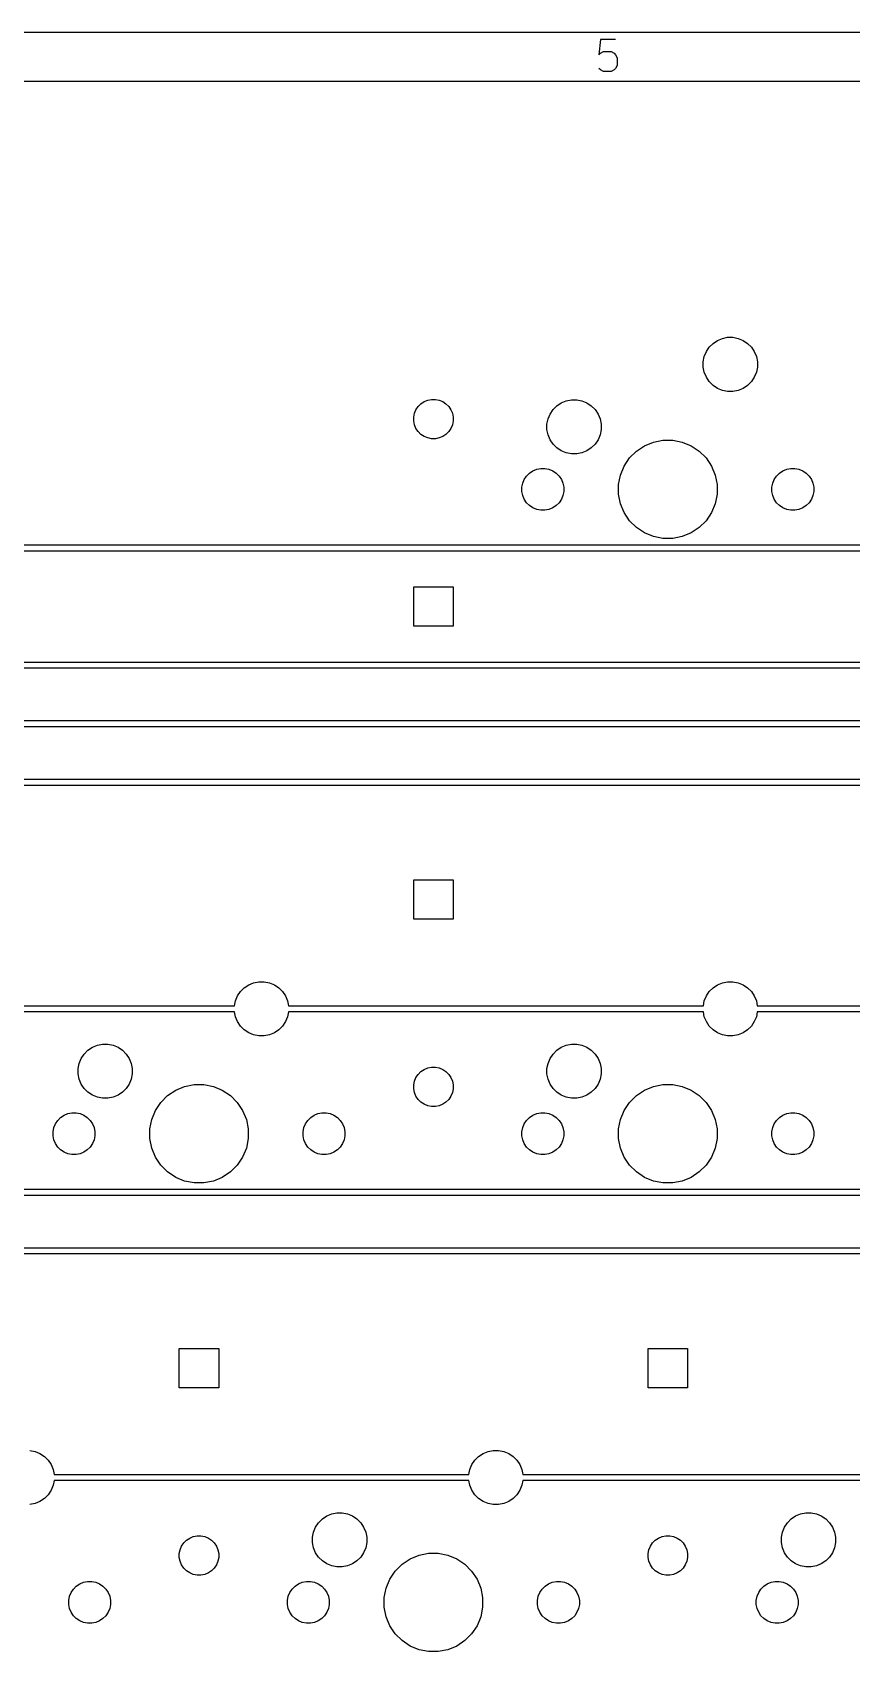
# Model space of a CAD drawing. Extents: x 0.4 to 33.6, y -21.6 to -0.4.
# Drawn here: x 8.358 to 9.669, y -2.985 to -0.394 of the extents above; entities that cross this region are included whole.
import ezdxf

# ---------------------------------------------------------------- set-up
doc = ezdxf.new("R2010")
doc.units = 0
doc.header["$MEASUREMENT"] = 0
doc.layers.add('BLACK', color=7, linetype='CONTINUOUS')

msp = doc.modelspace()

# ---------------------------------------------------------------- linework, layer by layer
at = {"layer": 'BLACK', "linetype": 'CONTINUOUS'}
for p, q in [((33.6063, -0.393701), (0.393701, -0.393701)), ((9.26711, -0.405043), (9.26467, -0.429415)), ((9.29148, -0.405043), (9.26711, -0.405043)), ((9.26467, -0.429415), (9.26711, -0.426978)), ((9.26711, -0.426978), (9.27198, -0.424541)), ((9.27198, -0.424541), (9.28417, -0.424541)), ((9.28417, -0.424541), (9.28904, -0.426978)), ((9.28904, -0.426978), (9.29148, -0.429415)), ((9.29148, -0.429415), (9.29392, -0.434289)), ((9.29392, -0.434289), (9.29392, -0.446475)), ((9.26711, -0.453787), (9.26467, -0.45135)), ((9.27198, -0.456224), (9.26711, -0.453787)), ((9.28417, -0.456224), (9.27198, -0.456224)), ((9.28904, -0.453787), (9.28417, -0.456224)), ((9.29148, -0.45135), (9.28904, -0.453787)), ((9.29392, -0.446475), (9.29148, -0.45135)), ((33.5276, -0.472441), (0.472441, -0.472441)), ((9.43336, -0.912368), (9.43662, -0.904486)), ((9.43662, -0.904486), (9.44136, -0.897393)), ((9.44136, -0.897393), (9.44739, -0.891361)), ((9.44739, -0.891361), (9.45449, -0.886622)), ((9.45449, -0.886622), (9.46237, -0.883357)), ((9.46237, -0.883357), (9.47073, -0.881693)), ((9.47073, -0.881693), (9.47927, -0.881693)), ((9.47927, -0.881693), (9.48763, -0.883357)), ((9.48763, -0.883357), (9.49551, -0.886622)), ((9.49551, -0.886622), (9.50261, -0.891361)), ((9.50261, -0.891361), (9.50864, -0.897393)), ((9.50864, -0.897393), (9.51338, -0.904486)), ((9.51338, -0.904486), (9.51664, -0.912368)), ((9.43169, -0.920735), (9.43336, -0.912368)), ((9.43169, -0.929265), (9.43169, -0.920735)), ((9.43336, -0.937632), (9.43169, -0.929265)), ((9.51664, -0.912368), (9.51831, -0.920735)), ((9.51831, -0.929265), (9.51664, -0.937632)), ((9.51831, -0.920735), (9.51831, -0.929265)), ((9.43662, -0.945514), (9.43336, -0.937632)), ((9.44136, -0.952607), (9.43662, -0.945514)), ((9.44739, -0.958639), (9.44136, -0.952607)), ((9.45449, -0.963378), (9.44739, -0.958639)), ((9.50261, -0.958639), (9.49551, -0.963378)), ((9.50864, -0.952607), (9.50261, -0.958639)), ((9.51338, -0.945514), (9.50864, -0.952607)), ((9.51664, -0.937632), (9.51338, -0.945514)), ((8.97992, -0.988035), (8.98508, -0.984589)), ((8.98508, -0.984589), (8.99081, -0.982214)), ((8.99081, -0.982214), (8.9969, -0.981004)), ((8.9969, -0.981004), (9.0031, -0.981004)), ((9.0031, -0.981004), (9.00919, -0.982214)), ((9.00919, -0.982214), (9.01492, -0.984589)), ((9.01492, -0.984589), (9.02008, -0.988035)), ((9.20449, -0.986622), (9.21237, -0.983357)), ((9.21237, -0.983357), (9.22073, -0.981693)), ((9.22073, -0.981693), (9.22927, -0.981693)), ((9.22927, -0.981693), (9.23763, -0.983357)), ((9.23763, -0.983357), (9.24551, -0.986622)), ((9.46237, -0.966643), (9.45449, -0.963378)), ((9.47073, -0.968307), (9.46237, -0.966643)), ((9.47927, -0.968307), (9.47073, -0.968307)), ((9.48763, -0.966643), (9.47927, -0.968307)), ((9.49551, -0.963378), (9.48763, -0.966643)), ((8.9685, -1.0094), (8.96971, -1.00331)), ((8.9685, -1.0156), (8.9685, -1.0094)), ((8.96971, -1.00331), (8.97209, -0.997581)), ((8.97209, -0.997581), (8.97554, -0.992422)), ((8.97554, -0.992422), (8.97992, -0.988035)), ((9.02008, -0.988035), (9.02446, -0.992422)), ((9.02446, -0.992422), (9.02791, -0.997581)), ((9.02791, -0.997581), (9.03029, -1.00331)), ((9.03029, -1.00331), (9.0315, -1.0094)), ((9.0315, -1.0094), (9.0315, -1.0156)), ((9.18336, -1.01237), (9.18662, -1.00449)), ((9.18662, -1.00449), (9.19136, -0.997393)), ((9.19136, -0.997393), (9.19739, -0.991361)), ((9.19739, -0.991361), (9.20449, -0.986622)), ((9.24551, -0.986622), (9.25261, -0.991361)), ((9.25261, -0.991361), (9.25864, -0.997393)), ((9.25864, -0.997393), (9.26338, -1.00449)), ((9.26338, -1.00449), (9.26664, -1.01237)), ((8.96971, -1.02169), (8.9685, -1.0156)), ((8.97209, -1.02742), (8.96971, -1.02169)), ((8.97554, -1.03258), (8.97209, -1.02742)), ((8.97992, -1.03696), (8.97554, -1.03258)), ((9.02446, -1.03258), (9.02008, -1.03696)), ((9.02791, -1.02742), (9.02446, -1.03258)), ((9.03029, -1.02169), (9.02791, -1.02742)), ((9.0315, -1.0156), (9.03029, -1.02169)), ((9.18169, -1.02073), (9.18336, -1.01237)), ((9.18169, -1.02927), (9.18169, -1.02073)), ((9.18336, -1.03763), (9.18169, -1.02927)), ((9.26664, -1.01237), (9.26831, -1.02073)), ((9.26831, -1.02927), (9.26664, -1.03763)), ((9.26831, -1.02073), (9.26831, -1.02927)), ((8.98508, -1.04041), (8.97992, -1.03696)), ((8.99081, -1.04279), (8.98508, -1.04041)), ((8.9969, -1.044), (8.99081, -1.04279)), ((9.0031, -1.044), (8.9969, -1.044)), ((9.00919, -1.04279), (9.0031, -1.044)), ((9.01492, -1.04041), (9.00919, -1.04279)), ((9.02008, -1.03696), (9.01492, -1.04041)), ((9.18662, -1.04551), (9.18336, -1.03763)), ((9.19136, -1.05261), (9.18662, -1.04551)), ((9.19739, -1.05864), (9.19136, -1.05261)), ((9.20449, -1.06338), (9.19739, -1.05864)), ((9.25261, -1.05864), (9.24551, -1.06338)), ((9.25864, -1.05261), (9.25261, -1.05864)), ((9.26338, -1.04551), (9.25864, -1.05261)), ((9.26664, -1.03763), (9.26338, -1.04551)), ((9.32481, -1.06384), (9.3377, -1.05522)), ((9.3377, -1.05522), (9.35203, -1.04929)), ((9.35203, -1.04929), (9.36724, -1.04626)), ((9.36724, -1.04626), (9.38276, -1.04626)), ((9.38276, -1.04626), (9.39797, -1.04929)), ((9.39797, -1.04929), (9.4123, -1.05522)), ((9.4123, -1.05522), (9.42519, -1.06384)), ((9.21237, -1.06664), (9.20449, -1.06338)), ((9.22073, -1.06831), (9.21237, -1.06664)), ((9.22927, -1.06831), (9.22073, -1.06831)), ((9.23763, -1.06664), (9.22927, -1.06831)), ((9.24551, -1.06338), (9.23763, -1.06664)), ((9.29929, -1.10203), (9.30522, -1.0877)), ((9.30522, -1.0877), (9.31384, -1.07481)), ((9.31384, -1.07481), (9.32481, -1.06384)), ((9.42519, -1.06384), (9.43616, -1.07481)), ((9.43616, -1.07481), (9.44478, -1.0877)), ((9.44478, -1.0877), (9.45071, -1.10203)), ((9.14282, -1.11524), (9.14534, -1.10915)), ((9.14534, -1.10915), (9.14901, -1.10367)), ((9.14901, -1.10367), (9.15367, -1.09901)), ((9.15367, -1.09901), (9.15915, -1.09534)), ((9.15915, -1.09534), (9.16524, -1.09282)), ((9.16524, -1.09282), (9.1717, -1.09154)), ((9.1717, -1.09154), (9.1783, -1.09154)), ((9.1783, -1.09154), (9.18476, -1.09282)), ((9.18476, -1.09282), (9.19085, -1.09534)), ((9.19085, -1.09534), (9.19633, -1.09901)), ((9.19633, -1.09901), (9.20099, -1.10367)), ((9.20099, -1.10367), (9.20466, -1.10915)), ((9.20466, -1.10915), (9.20718, -1.11524)), ((9.29626, -1.11724), (9.29929, -1.10203)), ((9.45071, -1.10203), (9.45374, -1.11724)), ((9.54282, -1.11524), (9.54534, -1.10915)), ((9.54534, -1.10915), (9.54901, -1.10367)), ((9.54901, -1.10367), (9.55367, -1.09901)), ((9.55367, -1.09901), (9.55915, -1.09534)), ((9.55915, -1.09534), (9.56524, -1.09282)), ((9.56524, -1.09282), (9.5717, -1.09154)), ((9.5717, -1.09154), (9.5783, -1.09154)), ((9.5783, -1.09154), (9.58476, -1.09282)), ((9.58476, -1.09282), (9.59085, -1.09534)), ((9.59085, -1.09534), (9.59633, -1.09901)), ((9.59633, -1.09901), (9.60099, -1.10367)), ((9.60099, -1.10367), (9.60466, -1.10915)), ((9.60466, -1.10915), (9.60718, -1.11524)), ((9.14154, -1.1217), (9.14282, -1.11524)), ((9.14154, -1.1283), (9.14154, -1.1217)), ((9.14282, -1.13476), (9.14154, -1.1283)), ((9.14534, -1.14085), (9.14282, -1.13476)), ((9.20718, -1.13476), (9.20466, -1.14085)), ((9.20718, -1.11524), (9.20846, -1.1217)), ((9.20846, -1.1283), (9.20718, -1.13476)), ((9.20846, -1.1217), (9.20846, -1.1283)), ((9.29626, -1.13276), (9.29626, -1.11724)), ((9.29929, -1.14797), (9.29626, -1.13276)), ((9.45374, -1.13276), (9.45071, -1.14797)), ((9.45374, -1.11724), (9.45374, -1.13276)), ((9.54154, -1.1217), (9.54282, -1.11524)), ((9.54154, -1.1283), (9.54154, -1.1217)), ((9.54282, -1.13476), (9.54154, -1.1283)), ((9.54534, -1.14085), (9.54282, -1.13476)), ((9.60718, -1.13476), (9.60466, -1.14085)), ((9.60718, -1.11524), (9.60846, -1.1217)), ((9.60846, -1.1283), (9.60718, -1.13476)), ((9.60846, -1.1217), (9.60846, -1.1283)), ((9.14901, -1.14633), (9.14534, -1.14085)), ((9.15367, -1.15099), (9.14901, -1.14633)), ((9.15915, -1.15466), (9.15367, -1.15099)), ((9.16524, -1.15718), (9.15915, -1.15466)), ((9.1717, -1.15846), (9.16524, -1.15718)), ((9.1783, -1.15846), (9.1717, -1.15846)), ((9.18476, -1.15718), (9.1783, -1.15846)), ((9.19085, -1.15466), (9.18476, -1.15718)), ((9.19633, -1.15099), (9.19085, -1.15466)), ((9.20099, -1.14633), (9.19633, -1.15099)), ((9.20466, -1.14085), (9.20099, -1.14633)), ((9.30522, -1.1623), (9.29929, -1.14797)), ((9.31384, -1.17519), (9.30522, -1.1623)), ((9.44478, -1.1623), (9.43616, -1.17519)), ((9.45071, -1.14797), (9.44478, -1.1623)), ((9.54901, -1.14633), (9.54534, -1.14085)), ((9.55367, -1.15099), (9.54901, -1.14633)), ((9.55915, -1.15466), (9.55367, -1.15099)), ((9.56524, -1.15718), (9.55915, -1.15466)), ((9.5717, -1.15846), (9.56524, -1.15718)), ((9.5783, -1.15846), (9.5717, -1.15846)), ((9.58476, -1.15718), (9.5783, -1.15846)), ((9.59085, -1.15466), (9.58476, -1.15718)), ((9.59633, -1.15099), (9.59085, -1.15466)), ((9.60099, -1.14633), (9.59633, -1.15099)), ((9.60466, -1.14085), (9.60099, -1.14633)), ((9.32481, -1.18616), (9.31384, -1.17519)), ((9.3377, -1.19478), (9.32481, -1.18616)), ((9.42519, -1.18616), (9.4123, -1.19478)), ((9.43616, -1.17519), (9.42519, -1.18616)), ((1.87524, -1.21383), (12.0935, -1.21383)), ((9.35203, -1.20071), (9.3377, -1.19478)), ((9.36724, -1.20374), (9.35203, -1.20071)), ((9.38276, -1.20374), (9.36724, -1.20374)), ((9.39797, -1.20071), (9.38276, -1.20374)), ((9.4123, -1.19478), (9.39797, -1.20071)), ((12.0917, -1.22367), (1.87704, -1.22367)), ((8.9685, -1.344), (8.9685, -1.281)), ((8.9685, -1.281), (9.0315, -1.281)), ((9.0315, -1.281), (9.0315, -1.344)), ((9.0315, -1.344), (8.9685, -1.344)), ((2.43774, -1.40133), (11.4841, -1.40133)), ((11.4823, -1.41117), (2.43954, -1.41117)), ((3.09399, -1.49508), (11.3435, -1.49508)), ((11.3417, -1.50492), (3.09579, -1.50492)), ((3.84399, -1.58883), (11.0703, -1.58883)), ((11.0685, -1.59867), (3.84579, -1.59867)), ((8.9685, -1.81275), (8.9685, -1.74975)), ((8.9685, -1.74975), (9.0315, -1.74975)), ((9.0315, -1.74975), (9.0315, -1.81275)), ((9.0315, -1.81275), (8.9685, -1.81275)), ((8.70449, -1.91787), (8.71237, -1.91461)), ((8.71237, -1.91461), (8.72073, -1.91294)), ((8.72073, -1.91294), (8.72927, -1.91294)), ((8.72927, -1.91294), (8.73763, -1.91461)), ((8.73763, -1.91461), (8.74551, -1.91787)), ((9.45449, -1.91787), (9.46237, -1.91461)), ((9.46237, -1.91461), (9.47073, -1.91294)), ((9.47073, -1.91294), (9.47927, -1.91294)), ((9.47927, -1.91294), (9.48763, -1.91461)), ((9.48763, -1.91461), (9.49551, -1.91787)), ((8.68336, -1.94362), (8.68662, -1.93574)), ((8.68662, -1.93574), (8.69136, -1.92864)), ((8.69136, -1.92864), (8.69739, -1.92261)), ((8.69739, -1.92261), (8.70449, -1.91787)), ((8.74551, -1.91787), (8.75261, -1.92261)), ((8.75261, -1.92261), (8.75864, -1.92864)), ((8.75864, -1.92864), (8.76338, -1.93574)), ((8.76338, -1.93574), (8.76664, -1.94362)), ((9.43336, -1.94362), (9.43662, -1.93574)), ((9.43662, -1.93574), (9.44136, -1.92864)), ((9.44136, -1.92864), (9.44739, -1.92261)), ((9.44739, -1.92261), (9.45449, -1.91787)), ((9.49551, -1.91787), (9.50261, -1.92261)), ((9.50261, -1.92261), (9.50864, -1.92864)), ((9.50864, -1.92864), (9.51338, -1.93574)), ((9.51338, -1.93574), (9.51664, -1.94362)), ((8.01818, -1.95133), (8.68182, -1.95133)), ((8.68182, -1.96117), (8.01818, -1.96117)), ((8.68182, -1.95133), (8.68336, -1.94362)), ((8.68336, -1.96888), (8.68182, -1.96117)), ((8.68662, -1.97676), (8.68336, -1.96888)), ((8.76664, -1.96888), (8.76338, -1.97676)), ((8.76664, -1.94362), (8.76818, -1.95133)), ((8.76818, -1.96117), (8.76664, -1.96888)), ((8.76818, -1.95133), (9.43182, -1.95133)), ((9.43182, -1.96117), (8.76818, -1.96117)), ((9.43182, -1.95133), (9.43336, -1.94362)), ((9.43336, -1.96888), (9.43182, -1.96117)), ((9.43662, -1.97676), (9.43336, -1.96888)), ((9.51664, -1.96888), (9.51338, -1.97676)), ((9.51664, -1.94362), (9.51818, -1.95133)), ((9.51818, -1.96117), (9.51664, -1.96888)), ((9.51818, -1.95133), (10.1818, -1.95133)), ((10.1818, -1.96117), (9.51818, -1.96117)), ((8.69136, -1.98386), (8.68662, -1.97676)), ((8.69739, -1.98989), (8.69136, -1.98386)), ((8.70449, -1.99463), (8.69739, -1.98989)), ((8.71237, -1.99789), (8.70449, -1.99463)), ((8.74551, -1.99463), (8.73763, -1.99789)), ((8.75261, -1.98989), (8.74551, -1.99463)), ((8.75864, -1.98386), (8.75261, -1.98989)), ((8.76338, -1.97676), (8.75864, -1.98386)), ((9.44136, -1.98386), (9.43662, -1.97676)), ((9.44739, -1.98989), (9.44136, -1.98386)), ((9.45449, -1.99463), (9.44739, -1.98989)), ((9.46237, -1.99789), (9.45449, -1.99463)), ((9.49551, -1.99463), (9.48763, -1.99789)), ((9.50261, -1.98989), (9.49551, -1.99463)), ((9.50864, -1.98386), (9.50261, -1.98989)), ((9.51338, -1.97676), (9.50864, -1.98386)), ((8.44739, -2.02261), (8.45449, -2.01787)), ((8.45449, -2.01787), (8.46237, -2.01461)), ((8.46237, -2.01461), (8.47073, -2.01294)), ((8.47073, -2.01294), (8.47927, -2.01294)), ((8.47927, -2.01294), (8.48763, -2.01461)), ((8.48763, -2.01461), (8.49551, -2.01787)), ((8.49551, -2.01787), (8.50261, -2.02261)), ((8.72073, -1.99956), (8.71237, -1.99789)), ((8.72927, -1.99956), (8.72073, -1.99956)), ((8.73763, -1.99789), (8.72927, -1.99956)), ((9.19739, -2.02261), (9.20449, -2.01787)), ((9.20449, -2.01787), (9.21237, -2.01461)), ((9.21237, -2.01461), (9.22073, -2.01294)), ((9.22073, -2.01294), (9.22927, -2.01294)), ((9.22927, -2.01294), (9.23763, -2.01461)), ((9.23763, -2.01461), (9.24551, -2.01787)), ((9.24551, -2.01787), (9.25261, -2.02261)), ((9.47073, -1.99956), (9.46237, -1.99789)), ((9.47927, -1.99956), (9.47073, -1.99956)), ((9.48763, -1.99789), (9.47927, -1.99956)), ((8.43169, -2.05198), (8.43336, -2.04362)), ((8.43336, -2.04362), (8.43662, -2.03574)), ((8.43662, -2.03574), (8.44136, -2.02864)), ((8.44136, -2.02864), (8.44739, -2.02261)), ((8.50261, -2.02261), (8.50864, -2.02864)), ((8.50864, -2.02864), (8.51338, -2.03574)), ((8.51338, -2.03574), (8.51664, -2.04362)), ((8.51664, -2.04362), (8.51831, -2.05198)), ((9.18169, -2.05198), (9.18336, -2.04362)), ((9.18336, -2.04362), (9.18662, -2.03574)), ((9.18662, -2.03574), (9.19136, -2.02864)), ((9.19136, -2.02864), (9.19739, -2.02261)), ((9.25261, -2.02261), (9.25864, -2.02864)), ((9.25864, -2.02864), (9.26338, -2.03574)), ((9.26338, -2.03574), (9.26664, -2.04362)), ((9.26664, -2.04362), (9.26831, -2.05198)), ((8.43169, -2.06052), (8.43169, -2.05198)), ((8.43336, -2.06888), (8.43169, -2.06052)), ((8.43662, -2.07676), (8.43336, -2.06888)), ((8.51664, -2.06888), (8.51338, -2.07676)), ((8.51831, -2.06052), (8.51664, -2.06888)), ((8.51831, -2.05198), (8.51831, -2.06052)), ((8.9685, -2.07815), (8.96971, -2.07206)), ((8.96971, -2.07206), (8.97209, -2.06633)), ((8.97209, -2.06633), (8.97554, -2.06117)), ((8.97554, -2.06117), (8.97992, -2.05679)), ((8.97992, -2.05679), (8.98508, -2.05334)), ((8.98508, -2.05334), (8.99081, -2.05096)), ((8.99081, -2.05096), (8.9969, -2.04975)), ((8.9969, -2.04975), (9.0031, -2.04975)), ((9.0031, -2.04975), (9.00919, -2.05096)), ((9.00919, -2.05096), (9.01492, -2.05334)), ((9.01492, -2.05334), (9.02008, -2.05679)), ((9.02008, -2.05679), (9.02446, -2.06117)), ((9.02446, -2.06117), (9.02791, -2.06633)), ((9.02791, -2.06633), (9.03029, -2.07206)), ((9.03029, -2.07206), (9.0315, -2.07815)), ((9.18169, -2.06052), (9.18169, -2.05198)), ((9.18336, -2.06888), (9.18169, -2.06052)), ((9.18662, -2.07676), (9.18336, -2.06888)), ((9.26664, -2.06888), (9.26338, -2.07676)), ((9.26831, -2.06052), (9.26664, -2.06888)), ((9.26831, -2.05198), (9.26831, -2.06052)), ((8.44136, -2.08386), (8.43662, -2.07676)), ((8.44739, -2.08989), (8.44136, -2.08386)), ((8.45449, -2.09463), (8.44739, -2.08989)), ((8.46237, -2.09789), (8.45449, -2.09463)), ((8.47073, -2.09956), (8.46237, -2.09789)), ((8.48763, -2.09789), (8.47927, -2.09956)), ((8.49551, -2.09463), (8.48763, -2.09789)), ((8.50261, -2.08989), (8.49551, -2.09463)), ((8.50864, -2.08386), (8.50261, -2.08989)), ((8.51338, -2.07676), (8.50864, -2.08386)), ((8.56384, -2.10606), (8.57481, -2.09509)), ((8.57481, -2.09509), (8.5877, -2.08647)), ((8.5877, -2.08647), (8.60203, -2.08054)), ((8.60203, -2.08054), (8.61724, -2.07751)), ((8.61724, -2.07751), (8.63276, -2.07751)), ((8.63276, -2.07751), (8.64797, -2.08054)), ((8.64797, -2.08054), (8.6623, -2.08647)), ((8.6623, -2.08647), (8.67519, -2.09509)), ((8.67519, -2.09509), (8.68616, -2.10606)), ((8.9685, -2.08435), (8.9685, -2.07815)), ((8.96971, -2.09044), (8.9685, -2.08435)), ((8.97209, -2.09617), (8.96971, -2.09044)), ((8.97554, -2.10133), (8.97209, -2.09617)), ((9.02791, -2.09617), (9.02446, -2.10133)), ((9.03029, -2.09044), (9.02791, -2.09617)), ((9.0315, -2.08435), (9.03029, -2.09044)), ((9.0315, -2.07815), (9.0315, -2.08435)), ((9.19136, -2.08386), (9.18662, -2.07676)), ((9.19739, -2.08989), (9.19136, -2.08386)), ((9.20449, -2.09463), (9.19739, -2.08989)), ((9.21237, -2.09789), (9.20449, -2.09463)), ((9.22073, -2.09956), (9.21237, -2.09789)), ((9.23763, -2.09789), (9.22927, -2.09956)), ((9.24551, -2.09463), (9.23763, -2.09789)), ((9.25261, -2.08989), (9.24551, -2.09463)), ((9.25864, -2.08386), (9.25261, -2.08989)), ((9.26338, -2.07676), (9.25864, -2.08386)), ((9.31384, -2.10606), (9.32481, -2.09509)), ((9.32481, -2.09509), (9.3377, -2.08647)), ((9.3377, -2.08647), (9.35203, -2.08054)), ((9.35203, -2.08054), (9.36724, -2.07751)), ((9.36724, -2.07751), (9.38276, -2.07751)), ((9.38276, -2.07751), (9.39797, -2.08054)), ((9.39797, -2.08054), (9.4123, -2.08647)), ((9.4123, -2.08647), (9.42519, -2.09509)), ((9.42519, -2.09509), (9.43616, -2.10606)), ((8.40915, -2.12659), (8.41524, -2.12407)), ((8.41524, -2.12407), (8.4217, -2.12279)), ((8.4217, -2.12279), (8.4283, -2.12279)), ((8.4283, -2.12279), (8.43476, -2.12407)), ((8.43476, -2.12407), (8.44085, -2.12659)), ((8.47927, -2.09956), (8.47073, -2.09956)), ((8.54929, -2.13328), (8.55522, -2.11895)), ((8.55522, -2.11895), (8.56384, -2.10606)), ((8.68616, -2.10606), (8.69478, -2.11895)), ((8.69478, -2.11895), (8.70071, -2.13328)), ((8.80915, -2.12659), (8.81524, -2.12407)), ((8.81524, -2.12407), (8.8217, -2.12279)), ((8.8217, -2.12279), (8.8283, -2.12279)), ((8.8283, -2.12279), (8.83476, -2.12407)), ((8.83476, -2.12407), (8.84085, -2.12659)), ((8.97992, -2.10571), (8.97554, -2.10133)), ((8.98508, -2.10916), (8.97992, -2.10571)), ((8.99081, -2.11154), (8.98508, -2.10916)), ((8.9969, -2.11275), (8.99081, -2.11154)), ((9.0031, -2.11275), (8.9969, -2.11275)), ((9.00919, -2.11154), (9.0031, -2.11275)), ((9.01492, -2.10916), (9.00919, -2.11154)), ((9.02008, -2.10571), (9.01492, -2.10916)), ((9.02446, -2.10133), (9.02008, -2.10571)), ((9.15915, -2.12659), (9.16524, -2.12407)), ((9.16524, -2.12407), (9.1717, -2.12279)), ((9.1717, -2.12279), (9.1783, -2.12279)), ((9.1783, -2.12279), (9.18476, -2.12407)), ((9.18476, -2.12407), (9.19085, -2.12659)), ((9.22927, -2.09956), (9.22073, -2.09956)), ((9.29929, -2.13328), (9.30522, -2.11895)), ((9.30522, -2.11895), (9.31384, -2.10606)), ((9.43616, -2.10606), (9.44478, -2.11895)), ((9.44478, -2.11895), (9.45071, -2.13328)), ((9.55915, -2.12659), (9.56524, -2.12407)), ((9.56524, -2.12407), (9.5717, -2.12279)), ((9.5717, -2.12279), (9.5783, -2.12279)), ((9.5783, -2.12279), (9.58476, -2.12407)), ((9.58476, -2.12407), (9.59085, -2.12659)), ((8.39154, -2.15295), (8.39282, -2.14649)), ((8.39282, -2.14649), (8.39534, -2.1404)), ((8.39534, -2.1404), (8.39901, -2.13492)), ((8.39901, -2.13492), (8.40367, -2.13026)), ((8.40367, -2.13026), (8.40915, -2.12659)), ((8.44085, -2.12659), (8.44633, -2.13026)), ((8.44633, -2.13026), (8.45099, -2.13492)), ((8.45099, -2.13492), (8.45466, -2.1404)), ((8.45466, -2.1404), (8.45718, -2.14649)), ((8.45718, -2.14649), (8.45846, -2.15295)), ((8.54626, -2.14849), (8.54929, -2.13328)), ((8.54626, -2.16401), (8.54626, -2.14849)), ((8.70071, -2.13328), (8.70374, -2.14849)), ((8.70374, -2.14849), (8.70374, -2.16401)), ((8.79154, -2.15295), (8.79282, -2.14649)), ((8.79282, -2.14649), (8.79534, -2.1404)), ((8.79534, -2.1404), (8.79901, -2.13492)), ((8.79901, -2.13492), (8.80367, -2.13026)), ((8.80367, -2.13026), (8.80915, -2.12659)), ((8.84085, -2.12659), (8.84633, -2.13026)), ((8.84633, -2.13026), (8.85099, -2.13492)), ((8.85099, -2.13492), (8.85466, -2.1404)), ((8.85466, -2.1404), (8.85718, -2.14649)), ((8.85718, -2.14649), (8.85846, -2.15295)), ((9.14154, -2.15295), (9.14282, -2.14649)), ((9.14282, -2.14649), (9.14534, -2.1404)), ((9.14534, -2.1404), (9.14901, -2.13492)), ((9.14901, -2.13492), (9.15367, -2.13026)), ((9.15367, -2.13026), (9.15915, -2.12659)), ((9.19085, -2.12659), (9.19633, -2.13026)), ((9.19633, -2.13026), (9.20099, -2.13492)), ((9.20099, -2.13492), (9.20466, -2.1404)), ((9.20466, -2.1404), (9.20718, -2.14649)), ((9.20718, -2.14649), (9.20846, -2.15295)), ((9.29626, -2.14849), (9.29929, -2.13328)), ((9.29626, -2.16401), (9.29626, -2.14849)), ((9.45071, -2.13328), (9.45374, -2.14849)), ((9.45374, -2.14849), (9.45374, -2.16401)), ((9.54154, -2.15295), (9.54282, -2.14649)), ((9.54282, -2.14649), (9.54534, -2.1404)), ((9.54534, -2.1404), (9.54901, -2.13492)), ((9.54901, -2.13492), (9.55367, -2.13026)), ((9.55367, -2.13026), (9.55915, -2.12659)), ((9.59085, -2.12659), (9.59633, -2.13026)), ((9.59633, -2.13026), (9.60099, -2.13492)), ((9.60099, -2.13492), (9.60466, -2.1404)), ((9.60466, -2.1404), (9.60718, -2.14649)), ((9.60718, -2.14649), (9.60846, -2.15295)), ((8.39154, -2.15955), (8.39154, -2.15295)), ((8.39282, -2.16601), (8.39154, -2.15955)), ((8.39534, -2.1721), (8.39282, -2.16601)), ((8.39901, -2.17758), (8.39534, -2.1721)), ((8.45466, -2.1721), (8.45099, -2.17758)), ((8.45718, -2.16601), (8.45466, -2.1721)), ((8.45846, -2.15955), (8.45718, -2.16601)), ((8.45846, -2.15295), (8.45846, -2.15955)), ((8.54929, -2.17922), (8.54626, -2.16401)), ((8.70374, -2.16401), (8.70071, -2.17922)), ((8.79154, -2.15955), (8.79154, -2.15295)), ((8.79282, -2.16601), (8.79154, -2.15955)), ((8.79534, -2.1721), (8.79282, -2.16601)), ((8.79901, -2.17758), (8.79534, -2.1721)), ((8.85466, -2.1721), (8.85099, -2.17758)), ((8.85718, -2.16601), (8.85466, -2.1721)), ((8.85846, -2.15955), (8.85718, -2.16601)), ((8.85846, -2.15295), (8.85846, -2.15955)), ((9.14154, -2.15955), (9.14154, -2.15295)), ((9.14282, -2.16601), (9.14154, -2.15955)), ((9.14534, -2.1721), (9.14282, -2.16601)), ((9.14901, -2.17758), (9.14534, -2.1721)), ((9.20466, -2.1721), (9.20099, -2.17758)), ((9.20718, -2.16601), (9.20466, -2.1721)), ((9.20846, -2.15955), (9.20718, -2.16601)), ((9.20846, -2.15295), (9.20846, -2.15955)), ((9.29929, -2.17922), (9.29626, -2.16401)), ((9.45374, -2.16401), (9.45071, -2.17922)), ((9.54154, -2.15955), (9.54154, -2.15295)), ((9.54282, -2.16601), (9.54154, -2.15955)), ((9.54534, -2.1721), (9.54282, -2.16601)), ((9.54901, -2.17758), (9.54534, -2.1721)), ((9.60466, -2.1721), (9.60099, -2.17758)), ((9.60718, -2.16601), (9.60466, -2.1721)), ((9.60846, -2.15955), (9.60718, -2.16601)), ((9.60846, -2.15295), (9.60846, -2.15955)), ((8.40367, -2.18224), (8.39901, -2.17758)), ((8.40915, -2.18591), (8.40367, -2.18224)), ((8.41524, -2.18843), (8.40915, -2.18591)), ((8.4217, -2.18971), (8.41524, -2.18843)), ((8.4283, -2.18971), (8.4217, -2.18971)), ((8.43476, -2.18843), (8.4283, -2.18971)), ((8.44085, -2.18591), (8.43476, -2.18843)), ((8.44633, -2.18224), (8.44085, -2.18591)), ((8.45099, -2.17758), (8.44633, -2.18224)), ((8.55522, -2.19355), (8.54929, -2.17922)), ((8.56384, -2.20644), (8.55522, -2.19355)), ((8.69478, -2.19355), (8.68616, -2.20644)), ((8.70071, -2.17922), (8.69478, -2.19355)), ((8.80367, -2.18224), (8.79901, -2.17758)), ((8.80915, -2.18591), (8.80367, -2.18224)), ((8.81524, -2.18843), (8.80915, -2.18591)), ((8.8217, -2.18971), (8.81524, -2.18843)), ((8.8283, -2.18971), (8.8217, -2.18971)), ((8.83476, -2.18843), (8.8283, -2.18971)), ((8.84085, -2.18591), (8.83476, -2.18843)), ((8.84633, -2.18224), (8.84085, -2.18591)), ((8.85099, -2.17758), (8.84633, -2.18224)), ((9.15367, -2.18224), (9.14901, -2.17758)), ((9.15915, -2.18591), (9.15367, -2.18224)), ((9.16524, -2.18843), (9.15915, -2.18591)), ((9.1717, -2.18971), (9.16524, -2.18843)), ((9.1783, -2.18971), (9.1717, -2.18971)), ((9.18476, -2.18843), (9.1783, -2.18971)), ((9.19085, -2.18591), (9.18476, -2.18843)), ((9.19633, -2.18224), (9.19085, -2.18591)), ((9.20099, -2.17758), (9.19633, -2.18224)), ((9.30522, -2.19355), (9.29929, -2.17922)), ((9.31384, -2.20644), (9.30522, -2.19355)), ((9.44478, -2.19355), (9.43616, -2.20644)), ((9.45071, -2.17922), (9.44478, -2.19355)), ((9.55367, -2.18224), (9.54901, -2.17758)), ((9.55915, -2.18591), (9.55367, -2.18224)), ((9.56524, -2.18843), (9.55915, -2.18591)), ((9.5717, -2.18971), (9.56524, -2.18843)), ((9.5783, -2.18971), (9.5717, -2.18971)), ((9.58476, -2.18843), (9.5783, -2.18971)), ((9.59085, -2.18591), (9.58476, -2.18843)), ((9.59633, -2.18224), (9.59085, -2.18591)), ((9.60099, -2.17758), (9.59633, -2.18224)), ((8.57481, -2.21741), (8.56384, -2.20644)), ((8.5877, -2.22603), (8.57481, -2.21741)), ((8.60203, -2.23196), (8.5877, -2.22603)), ((8.6623, -2.22603), (8.64797, -2.23196)), ((8.67519, -2.21741), (8.6623, -2.22603)), ((8.68616, -2.20644), (8.67519, -2.21741)), ((9.32481, -2.21741), (9.31384, -2.20644)), ((9.3377, -2.22603), (9.32481, -2.21741)), ((9.35203, -2.23196), (9.3377, -2.22603)), ((9.4123, -2.22603), (9.39797, -2.23196)), ((9.42519, -2.21741), (9.4123, -2.22603)), ((9.43616, -2.20644), (9.42519, -2.21741)), ((5.06274, -2.24508), (11.3435, -2.24508)), ((8.61724, -2.23499), (8.60203, -2.23196)), ((8.63276, -2.23499), (8.61724, -2.23499)), ((8.64797, -2.23196), (8.63276, -2.23499)), ((9.36724, -2.23499), (9.35203, -2.23196)), ((9.38276, -2.23499), (9.36724, -2.23499)), ((9.39797, -2.23196), (9.38276, -2.23499)), ((11.3417, -2.25492), (5.06454, -2.25492)), ((5.71899, -2.33883), (11.2578, -2.33883)), ((11.256, -2.34867), (5.72079, -2.34867)), ((8.5935, -2.56275), (8.5935, -2.49975)), ((8.5935, -2.49975), (8.6565, -2.49975)), ((8.6565, -2.49975), (8.6565, -2.56275)), ((9.3435, -2.56275), (9.3435, -2.49975)), ((9.3435, -2.49975), (9.4065, -2.49975)), ((9.4065, -2.49975), (9.4065, -2.56275)), ((8.6565, -2.56275), (8.5935, -2.56275)), ((9.4065, -2.56275), (9.3435, -2.56275)), ((8.35427, -2.66294), (8.36263, -2.66461)), ((8.36263, -2.66461), (8.37051, -2.66787)), ((8.37051, -2.66787), (8.37761, -2.67261)), ((9.07239, -2.67261), (9.07949, -2.66787)), ((9.07949, -2.66787), (9.08737, -2.66461)), ((9.08737, -2.66461), (9.09573, -2.66294)), ((9.09573, -2.66294), (9.10427, -2.66294)), ((9.10427, -2.66294), (9.11263, -2.66461)), ((9.11263, -2.66461), (9.12051, -2.66787)), ((9.12051, -2.66787), (9.12761, -2.67261)), ((8.37761, -2.67261), (8.38364, -2.67864)), ((8.38364, -2.67864), (8.38838, -2.68574)), ((8.38838, -2.68574), (8.39164, -2.69362)), ((8.39164, -2.69362), (8.39318, -2.70133)), ((9.05682, -2.70133), (9.05836, -2.69362)), ((9.05836, -2.69362), (9.06162, -2.68574)), ((9.06162, -2.68574), (9.06636, -2.67864)), ((9.06636, -2.67864), (9.07239, -2.67261)), ((9.12761, -2.67261), (9.13364, -2.67864)), ((9.13364, -2.67864), (9.13838, -2.68574)), ((9.13838, -2.68574), (9.14164, -2.69362)), ((9.14164, -2.69362), (9.14318, -2.70133)), ((8.39164, -2.71888), (8.38838, -2.72676)), ((8.39318, -2.71117), (8.39164, -2.71888)), ((8.39318, -2.70133), (9.05682, -2.70133)), ((9.05682, -2.71117), (8.39318, -2.71117)), ((9.05836, -2.71888), (9.05682, -2.71117)), ((9.06162, -2.72676), (9.05836, -2.71888)), ((9.14164, -2.71888), (9.13838, -2.72676)), ((9.14318, -2.71117), (9.14164, -2.71888)), ((9.14318, -2.70133), (9.80682, -2.70133)), ((9.80682, -2.71117), (9.14318, -2.71117)), ((8.37051, -2.74463), (8.36263, -2.74789)), ((8.37761, -2.73989), (8.37051, -2.74463)), ((8.38364, -2.73386), (8.37761, -2.73989)), ((8.38838, -2.72676), (8.38364, -2.73386)), ((9.06636, -2.73386), (9.06162, -2.72676)), ((9.07239, -2.73989), (9.06636, -2.73386)), ((9.07949, -2.74463), (9.07239, -2.73989)), ((9.08737, -2.74789), (9.07949, -2.74463)), ((9.12051, -2.74463), (9.11263, -2.74789)), ((9.12761, -2.73989), (9.12051, -2.74463)), ((9.13364, -2.73386), (9.12761, -2.73989)), ((9.13838, -2.72676), (9.13364, -2.73386)), ((8.36263, -2.74789), (8.35427, -2.74956)), ((8.81636, -2.77864), (8.82239, -2.77261)), ((8.82239, -2.77261), (8.82949, -2.76787)), ((8.82949, -2.76787), (8.83737, -2.76461)), ((8.83737, -2.76461), (8.84573, -2.76294)), ((8.84573, -2.76294), (8.85427, -2.76294)), ((8.85427, -2.76294), (8.86263, -2.76461)), ((8.86263, -2.76461), (8.87051, -2.76787)), ((8.87051, -2.76787), (8.87761, -2.77261)), ((8.87761, -2.77261), (8.88364, -2.77864)), ((9.09573, -2.74956), (9.08737, -2.74789)), ((9.10427, -2.74956), (9.09573, -2.74956)), ((9.11263, -2.74789), (9.10427, -2.74956)), ((9.56636, -2.77864), (9.57239, -2.77261)), ((9.57239, -2.77261), (9.57949, -2.76787)), ((9.57949, -2.76787), (9.58737, -2.76461)), ((9.58737, -2.76461), (9.59573, -2.76294)), ((9.59573, -2.76294), (9.60427, -2.76294)), ((9.60427, -2.76294), (9.61263, -2.76461)), ((9.61263, -2.76461), (9.62051, -2.76787)), ((9.62051, -2.76787), (9.62761, -2.77261)), ((9.62761, -2.77261), (9.63364, -2.77864)), ((8.80669, -2.80198), (8.80836, -2.79362)), ((8.80836, -2.79362), (8.81162, -2.78574)), ((8.81162, -2.78574), (8.81636, -2.77864)), ((8.88364, -2.77864), (8.88838, -2.78574)), ((8.88838, -2.78574), (8.89164, -2.79362)), ((8.89164, -2.79362), (8.89331, -2.80198)), ((9.55669, -2.80198), (9.55836, -2.79362)), ((9.55836, -2.79362), (9.56162, -2.78574)), ((9.56162, -2.78574), (9.56636, -2.77864)), ((9.63364, -2.77864), (9.63838, -2.78574)), ((9.63838, -2.78574), (9.64164, -2.79362)), ((9.64164, -2.79362), (9.64331, -2.80198)), ((8.5935, -2.82815), (8.59471, -2.82206)), ((8.59471, -2.82206), (8.59709, -2.81633)), ((8.59709, -2.81633), (8.60054, -2.81117)), ((8.60054, -2.81117), (8.60492, -2.80679)), ((8.60492, -2.80679), (8.61008, -2.80334)), ((8.61008, -2.80334), (8.61581, -2.80096)), ((8.61581, -2.80096), (8.6219, -2.79975)), ((8.6219, -2.79975), (8.6281, -2.79975)), ((8.6281, -2.79975), (8.63419, -2.80096)), ((8.63419, -2.80096), (8.63992, -2.80334)), ((8.63992, -2.80334), (8.64508, -2.80679)), ((8.64508, -2.80679), (8.64946, -2.81117)), ((8.64946, -2.81117), (8.65291, -2.81633)), ((8.65291, -2.81633), (8.65529, -2.82206)), ((8.65529, -2.82206), (8.6565, -2.82815)), ((8.80669, -2.81052), (8.80669, -2.80198)), ((8.80836, -2.81888), (8.80669, -2.81052)), ((8.81162, -2.82676), (8.80836, -2.81888)), ((8.89164, -2.81888), (8.88838, -2.82676)), ((8.89331, -2.81052), (8.89164, -2.81888)), ((8.89331, -2.80198), (8.89331, -2.81052)), ((9.3435, -2.82815), (9.34471, -2.82206)), ((9.34471, -2.82206), (9.34709, -2.81633)), ((9.34709, -2.81633), (9.35054, -2.81117)), ((9.35054, -2.81117), (9.35492, -2.80679)), ((9.35492, -2.80679), (9.36008, -2.80334)), ((9.36008, -2.80334), (9.36581, -2.80096)), ((9.36581, -2.80096), (9.3719, -2.79975)), ((9.3719, -2.79975), (9.3781, -2.79975)), ((9.3781, -2.79975), (9.38419, -2.80096)), ((9.38419, -2.80096), (9.38992, -2.80334)), ((9.38992, -2.80334), (9.39508, -2.80679)), ((9.39508, -2.80679), (9.39946, -2.81117)), ((9.39946, -2.81117), (9.40291, -2.81633)), ((9.40291, -2.81633), (9.40529, -2.82206)), ((9.40529, -2.82206), (9.4065, -2.82815)), ((9.55669, -2.81052), (9.55669, -2.80198)), ((9.55836, -2.81888), (9.55669, -2.81052)), ((9.56162, -2.82676), (9.55836, -2.81888)), ((9.64164, -2.81888), (9.63838, -2.82676)), ((9.64331, -2.81052), (9.64164, -2.81888)), ((9.64331, -2.80198), (9.64331, -2.81052)), ((8.5935, -2.83435), (8.5935, -2.82815)), ((8.59471, -2.84044), (8.5935, -2.83435)), ((8.59709, -2.84617), (8.59471, -2.84044)), ((8.60054, -2.85133), (8.59709, -2.84617)), ((8.65291, -2.84617), (8.64946, -2.85133)), ((8.65529, -2.84044), (8.65291, -2.84617)), ((8.6565, -2.83435), (8.65529, -2.84044)), ((8.6565, -2.82815), (8.6565, -2.83435)), ((8.81636, -2.83386), (8.81162, -2.82676)), ((8.82239, -2.83989), (8.81636, -2.83386)), ((8.82949, -2.84463), (8.82239, -2.83989)), ((8.83737, -2.84789), (8.82949, -2.84463)), ((8.84573, -2.84956), (8.83737, -2.84789)), ((8.85427, -2.84956), (8.84573, -2.84956)), ((8.86263, -2.84789), (8.85427, -2.84956)), ((8.87051, -2.84463), (8.86263, -2.84789)), ((8.87761, -2.83989), (8.87051, -2.84463)), ((8.88364, -2.83386), (8.87761, -2.83989)), ((8.88838, -2.82676), (8.88364, -2.83386)), ((8.93884, -2.85606), (8.94981, -2.84509)), ((8.94981, -2.84509), (8.9627, -2.83647)), ((8.9627, -2.83647), (8.97703, -2.83054)), ((8.97703, -2.83054), (8.99224, -2.82751)), ((8.99224, -2.82751), (9.00776, -2.82751)), ((9.00776, -2.82751), (9.02297, -2.83054)), ((9.02297, -2.83054), (9.0373, -2.83647)), ((9.0373, -2.83647), (9.05019, -2.84509)), ((9.05019, -2.84509), (9.06116, -2.85606)), ((9.3435, -2.83435), (9.3435, -2.82815)), ((9.34471, -2.84044), (9.3435, -2.83435)), ((9.34709, -2.84617), (9.34471, -2.84044)), ((9.35054, -2.85133), (9.34709, -2.84617)), ((9.40291, -2.84617), (9.39946, -2.85133)), ((9.40529, -2.84044), (9.40291, -2.84617)), ((9.4065, -2.83435), (9.40529, -2.84044)), ((9.4065, -2.82815), (9.4065, -2.83435)), ((9.56636, -2.83386), (9.56162, -2.82676)), ((9.57239, -2.83989), (9.56636, -2.83386)), ((9.57949, -2.84463), (9.57239, -2.83989)), ((9.58737, -2.84789), (9.57949, -2.84463)), ((9.59573, -2.84956), (9.58737, -2.84789)), ((9.60427, -2.84956), (9.59573, -2.84956)), ((9.61263, -2.84789), (9.60427, -2.84956)), ((9.62051, -2.84463), (9.61263, -2.84789)), ((9.62761, -2.83989), (9.62051, -2.84463)), ((9.63364, -2.83386), (9.62761, -2.83989)), ((9.63838, -2.82676), (9.63364, -2.83386)), ((8.43415, -2.87659), (8.44024, -2.87407)), ((8.44024, -2.87407), (8.4467, -2.87279)), ((8.4467, -2.87279), (8.4533, -2.87279)), ((8.4533, -2.87279), (8.45976, -2.87407)), ((8.45976, -2.87407), (8.46585, -2.87659)), ((8.60492, -2.85571), (8.60054, -2.85133)), ((8.61008, -2.85916), (8.60492, -2.85571)), ((8.61581, -2.86154), (8.61008, -2.85916)), ((8.6219, -2.86275), (8.61581, -2.86154)), ((8.6281, -2.86275), (8.6219, -2.86275)), ((8.63419, -2.86154), (8.6281, -2.86275)), ((8.63992, -2.85916), (8.63419, -2.86154)), ((8.64508, -2.85571), (8.63992, -2.85916)), ((8.64946, -2.85133), (8.64508, -2.85571)), ((8.78415, -2.87659), (8.79024, -2.87407)), ((8.79024, -2.87407), (8.7967, -2.87279)), ((8.7967, -2.87279), (8.8033, -2.87279)), ((8.8033, -2.87279), (8.80976, -2.87407)), ((8.80976, -2.87407), (8.81585, -2.87659)), ((8.92429, -2.88328), (8.93022, -2.86895)), ((8.93022, -2.86895), (8.93884, -2.85606)), ((9.06116, -2.85606), (9.06978, -2.86895)), ((9.06978, -2.86895), (9.07571, -2.88328)), ((9.18415, -2.87659), (9.19024, -2.87407)), ((9.19024, -2.87407), (9.1967, -2.87279)), ((9.1967, -2.87279), (9.2033, -2.87279)), ((9.2033, -2.87279), (9.20976, -2.87407)), ((9.20976, -2.87407), (9.21585, -2.87659)), ((9.35492, -2.85571), (9.35054, -2.85133)), ((9.36008, -2.85916), (9.35492, -2.85571)), ((9.36581, -2.86154), (9.36008, -2.85916)), ((9.3719, -2.86275), (9.36581, -2.86154)), ((9.3781, -2.86275), (9.3719, -2.86275)), ((9.38419, -2.86154), (9.3781, -2.86275)), ((9.38992, -2.85916), (9.38419, -2.86154)), ((9.39508, -2.85571), (9.38992, -2.85916)), ((9.39946, -2.85133), (9.39508, -2.85571)), ((9.53415, -2.87659), (9.54024, -2.87407)), ((9.54024, -2.87407), (9.5467, -2.87279)), ((9.5467, -2.87279), (9.5533, -2.87279)), ((9.5533, -2.87279), (9.55976, -2.87407)), ((9.55976, -2.87407), (9.56585, -2.87659)), ((8.41654, -2.90295), (8.41782, -2.89649)), ((8.41782, -2.89649), (8.42034, -2.8904)), ((8.42034, -2.8904), (8.42401, -2.88492)), ((8.42401, -2.88492), (8.42867, -2.88026)), ((8.42867, -2.88026), (8.43415, -2.87659)), ((8.46585, -2.87659), (8.47133, -2.88026)), ((8.47133, -2.88026), (8.47599, -2.88492)), ((8.47599, -2.88492), (8.47966, -2.8904)), ((8.47966, -2.8904), (8.48218, -2.89649)), ((8.48218, -2.89649), (8.48346, -2.90295)), ((8.76654, -2.90295), (8.76782, -2.89649)), ((8.76782, -2.89649), (8.77034, -2.8904)), ((8.77034, -2.8904), (8.77401, -2.88492)), ((8.77401, -2.88492), (8.77867, -2.88026)), ((8.77867, -2.88026), (8.78415, -2.87659)), ((8.81585, -2.87659), (8.82133, -2.88026)), ((8.82133, -2.88026), (8.82599, -2.88492)), ((8.82599, -2.88492), (8.82966, -2.8904)), ((8.82966, -2.8904), (8.83218, -2.89649)), ((8.83218, -2.89649), (8.83346, -2.90295)), ((8.92126, -2.89849), (8.92429, -2.88328)), ((8.92126, -2.91401), (8.92126, -2.89849)), ((9.07571, -2.88328), (9.07874, -2.89849)), ((9.07874, -2.89849), (9.07874, -2.91401)), ((9.16654, -2.90295), (9.16782, -2.89649)), ((9.16782, -2.89649), (9.17034, -2.8904)), ((9.17034, -2.8904), (9.17401, -2.88492)), ((9.17401, -2.88492), (9.17867, -2.88026)), ((9.17867, -2.88026), (9.18415, -2.87659)), ((9.21585, -2.87659), (9.22133, -2.88026)), ((9.22133, -2.88026), (9.22599, -2.88492)), ((9.22599, -2.88492), (9.22966, -2.8904)), ((9.22966, -2.8904), (9.23218, -2.89649)), ((9.23218, -2.89649), (9.23346, -2.90295)), ((9.51654, -2.90295), (9.51782, -2.89649)), ((9.51782, -2.89649), (9.52034, -2.8904)), ((9.52034, -2.8904), (9.52401, -2.88492)), ((9.52401, -2.88492), (9.52867, -2.88026)), ((9.52867, -2.88026), (9.53415, -2.87659)), ((9.56585, -2.87659), (9.57133, -2.88026)), ((9.57133, -2.88026), (9.57599, -2.88492)), ((9.57599, -2.88492), (9.57966, -2.8904)), ((9.57966, -2.8904), (9.58218, -2.89649)), ((9.58218, -2.89649), (9.58346, -2.90295)), ((8.41654, -2.90955), (8.41654, -2.90295)), ((8.41782, -2.91601), (8.41654, -2.90955)), ((8.42034, -2.9221), (8.41782, -2.91601)), ((8.42401, -2.92758), (8.42034, -2.9221)), ((8.42867, -2.93224), (8.42401, -2.92758)), ((8.47599, -2.92758), (8.47133, -2.93224)), ((8.47966, -2.9221), (8.47599, -2.92758)), ((8.48218, -2.91601), (8.47966, -2.9221)), ((8.48346, -2.90955), (8.48218, -2.91601)), ((8.48346, -2.90295), (8.48346, -2.90955)), ((8.76654, -2.90955), (8.76654, -2.90295)), ((8.76782, -2.91601), (8.76654, -2.90955)), ((8.77034, -2.9221), (8.76782, -2.91601)), ((8.77401, -2.92758), (8.77034, -2.9221)), ((8.77867, -2.93224), (8.77401, -2.92758)), ((8.82599, -2.92758), (8.82133, -2.93224)), ((8.82966, -2.9221), (8.82599, -2.92758)), ((8.83218, -2.91601), (8.82966, -2.9221)), ((8.83346, -2.90955), (8.83218, -2.91601)), ((8.83346, -2.90295), (8.83346, -2.90955)), ((8.92429, -2.92922), (8.92126, -2.91401)), ((9.07874, -2.91401), (9.07571, -2.92922)), ((9.16654, -2.90955), (9.16654, -2.90295)), ((9.16782, -2.91601), (9.16654, -2.90955)), ((9.17034, -2.9221), (9.16782, -2.91601)), ((9.17401, -2.92758), (9.17034, -2.9221)), ((9.17867, -2.93224), (9.17401, -2.92758)), ((9.22599, -2.92758), (9.22133, -2.93224)), ((9.22966, -2.9221), (9.22599, -2.92758)), ((9.23218, -2.91601), (9.22966, -2.9221)), ((9.23346, -2.90955), (9.23218, -2.91601)), ((9.23346, -2.90295), (9.23346, -2.90955)), ((9.51654, -2.90955), (9.51654, -2.90295)), ((9.51782, -2.91601), (9.51654, -2.90955)), ((9.52034, -2.9221), (9.51782, -2.91601)), ((9.52401, -2.92758), (9.52034, -2.9221)), ((9.52867, -2.93224), (9.52401, -2.92758)), ((9.57599, -2.92758), (9.57133, -2.93224)), ((9.57966, -2.9221), (9.57599, -2.92758)), ((9.58218, -2.91601), (9.57966, -2.9221)), ((9.58346, -2.90955), (9.58218, -2.91601)), ((9.58346, -2.90295), (9.58346, -2.90955)), ((8.43415, -2.93591), (8.42867, -2.93224)), ((8.44024, -2.93843), (8.43415, -2.93591)), ((8.4467, -2.93971), (8.44024, -2.93843)), ((8.4533, -2.93971), (8.4467, -2.93971)), ((8.45976, -2.93843), (8.4533, -2.93971)), ((8.46585, -2.93591), (8.45976, -2.93843)), ((8.47133, -2.93224), (8.46585, -2.93591)), ((8.78415, -2.93591), (8.77867, -2.93224)), ((8.79024, -2.93843), (8.78415, -2.93591)), ((8.7967, -2.93971), (8.79024, -2.93843)), ((8.8033, -2.93971), (8.7967, -2.93971)), ((8.80976, -2.93843), (8.8033, -2.93971)), ((8.81585, -2.93591), (8.80976, -2.93843)), ((8.82133, -2.93224), (8.81585, -2.93591)), ((8.93022, -2.94355), (8.92429, -2.92922)), ((8.93884, -2.95644), (8.93022, -2.94355)), ((9.06978, -2.94355), (9.06116, -2.95644)), ((9.07571, -2.92922), (9.06978, -2.94355)), ((9.18415, -2.93591), (9.17867, -2.93224)), ((9.19024, -2.93843), (9.18415, -2.93591)), ((9.1967, -2.93971), (9.19024, -2.93843)), ((9.2033, -2.93971), (9.1967, -2.93971)), ((9.20976, -2.93843), (9.2033, -2.93971)), ((9.21585, -2.93591), (9.20976, -2.93843)), ((9.22133, -2.93224), (9.21585, -2.93591)), ((9.53415, -2.93591), (9.52867, -2.93224)), ((9.54024, -2.93843), (9.53415, -2.93591)), ((9.5467, -2.93971), (9.54024, -2.93843)), ((9.5533, -2.93971), (9.5467, -2.93971)), ((9.55976, -2.93843), (9.5533, -2.93971)), ((9.56585, -2.93591), (9.55976, -2.93843)), ((9.57133, -2.93224), (9.56585, -2.93591)), ((8.94981, -2.96741), (8.93884, -2.95644)), ((8.9627, -2.97603), (8.94981, -2.96741)), ((8.97703, -2.98196), (8.9627, -2.97603)), ((9.0373, -2.97603), (9.02297, -2.98196)), ((9.05019, -2.96741), (9.0373, -2.97603)), ((9.06116, -2.95644), (9.05019, -2.96741)), ((8.99224, -2.98499), (8.97703, -2.98196)), ((9.00776, -2.98499), (8.99224, -2.98499)), ((9.02297, -2.98196), (9.00776, -2.98499))]:
    msp.add_line(p, q, dxfattribs=at)

doc.saveas('drawing.dxf')
